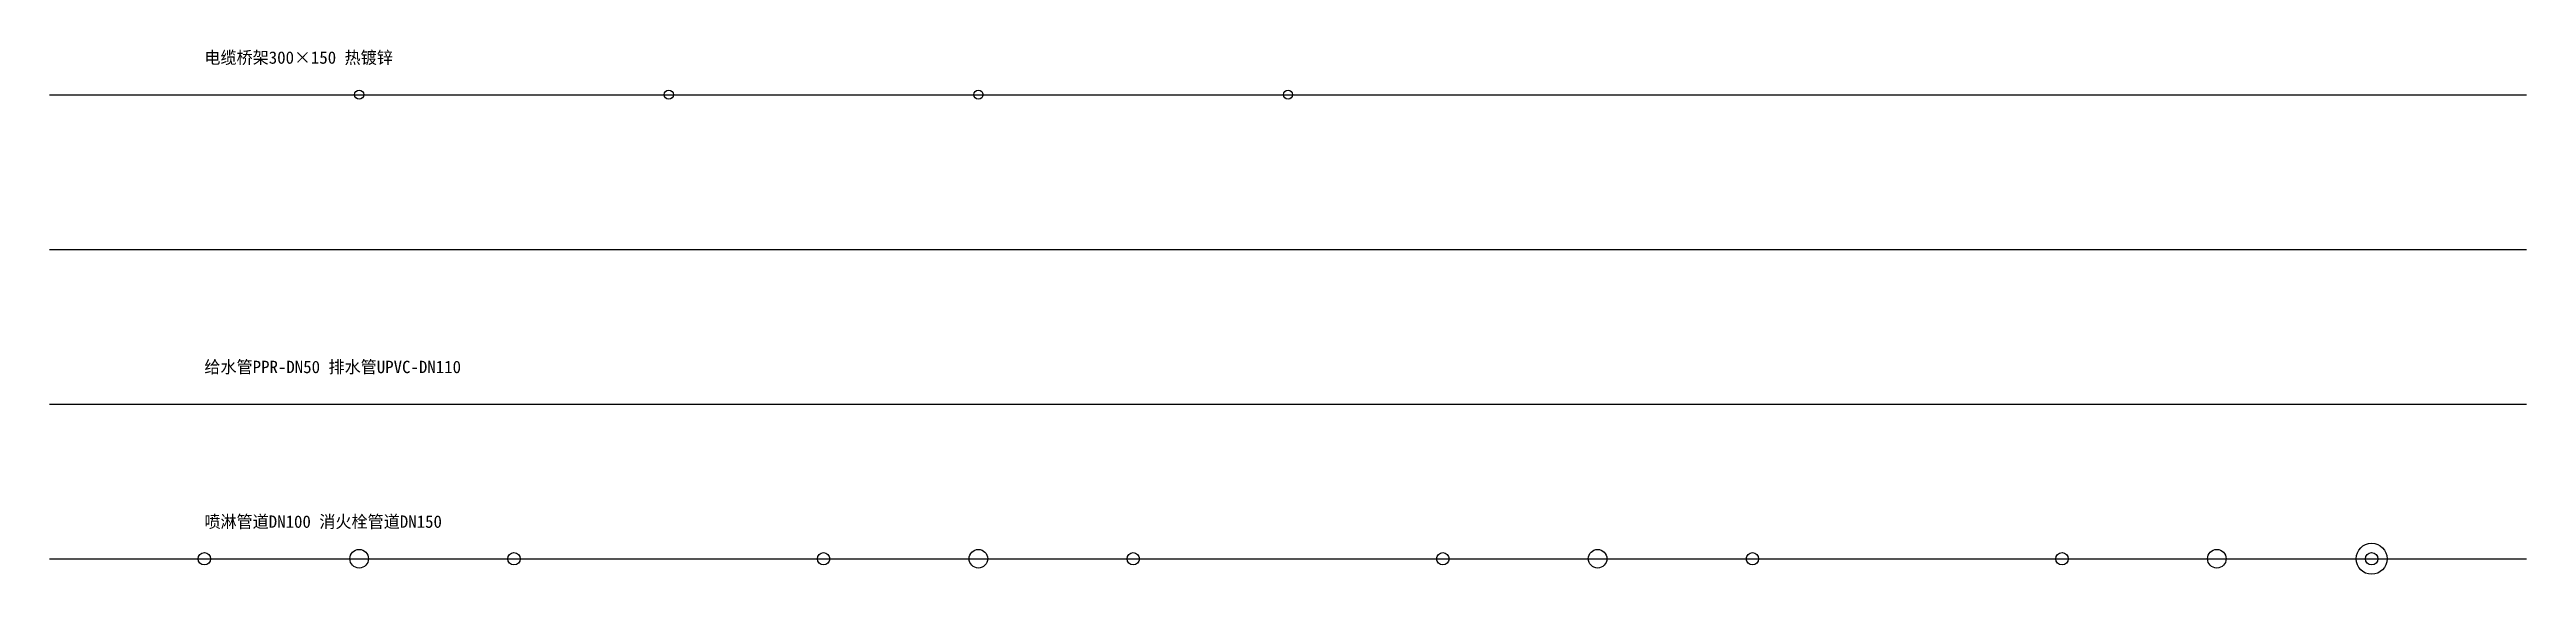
# Model space of a CAD drawing. Header units: millimetres. Extents: x 0 to 80000, y 2200 to 19460.
import ezdxf

# ---------------------------------------------------------------- set-up
doc = ezdxf.new("R2010")
doc.units = ezdxf.units.MM

# ---------------------------------------------------------------- blocks, each defined once
blk = doc.blocks.new('SPRINKLER')
blk.add_circle((0, 0), 200)
blk = doc.blocks.new('HYDRANT')
blk.add_circle((0, 0), 300)
blk = doc.blocks.new('PUMP')
blk.add_circle((0, 0), 500)
blk.add_attdef('POWER', (0, -800), '', height=2.5)
blk = doc.blocks.new('*U1')
blk.add_blockref('PUMP', (0, 0)).add_auto_attribs({'POWER': '7.5kW'})
blk = doc.blocks.new('SWITCH')
blk.add_circle((0, 0), 150)

msp = doc.modelspace()

# ---------------------------------------------------------------- linework, layer by layer
at = {"layer": 'E-CT'}
msp.add_line((0, 18000), (80000, 18000), dxfattribs=at)
at = {"layer": 'S-SP'}
msp.add_line((0, 3000), (80000, 3000), dxfattribs=at)
at = {"layer": 'W-JS'}
msp.add_line((0, 8000), (80000, 8000), dxfattribs=at)
at = {"layer": 'W-PS'}
msp.add_line((0, 13000), (80000, 13000), dxfattribs=at)

# ---------------------------------------------------------------- block references
msp.add_blockref('*U1', (75000, 3000))
at = {"layer": 'E-ELEC'}
for p in [(10000, 18000), (20000, 18000), (30000, 18000), (40000, 18000)]:
    msp.add_blockref('SWITCH', p, dxfattribs=at)
at = {"layer": 'S-SP'}
for name, p in [('SPRINKLER', (5000, 3000)), ('HYDRANT', (10000, 3000)), ('SPRINKLER', (15000, 3000)), ('SPRINKLER', (25000, 3000)), ('HYDRANT', (30000, 3000)), ('SPRINKLER', (35000, 3000)), ('SPRINKLER', (45000, 3000)), ('HYDRANT', (50000, 3000)), ('SPRINKLER', (55000, 3000)), ('SPRINKLER', (65000, 3000)), ('HYDRANT', (70000, 3000)), ('SPRINKLER', (75000, 3000))]:
    msp.add_blockref(name, p, dxfattribs=at)

# ---------------------------------------------------------------- texts
for s, p in [('电缆桥架300×150 热镀锌', (5000, 19000)), ('给水管PPR-DN50 排水管UPVC-DN110', (5000, 9000)), ('喷淋管道DN100 消火栓管道DN150', (5000, 4000))]:
    msp.add_text(s, height=400).set_placement(p)

doc.saveas('drawing.dxf')
